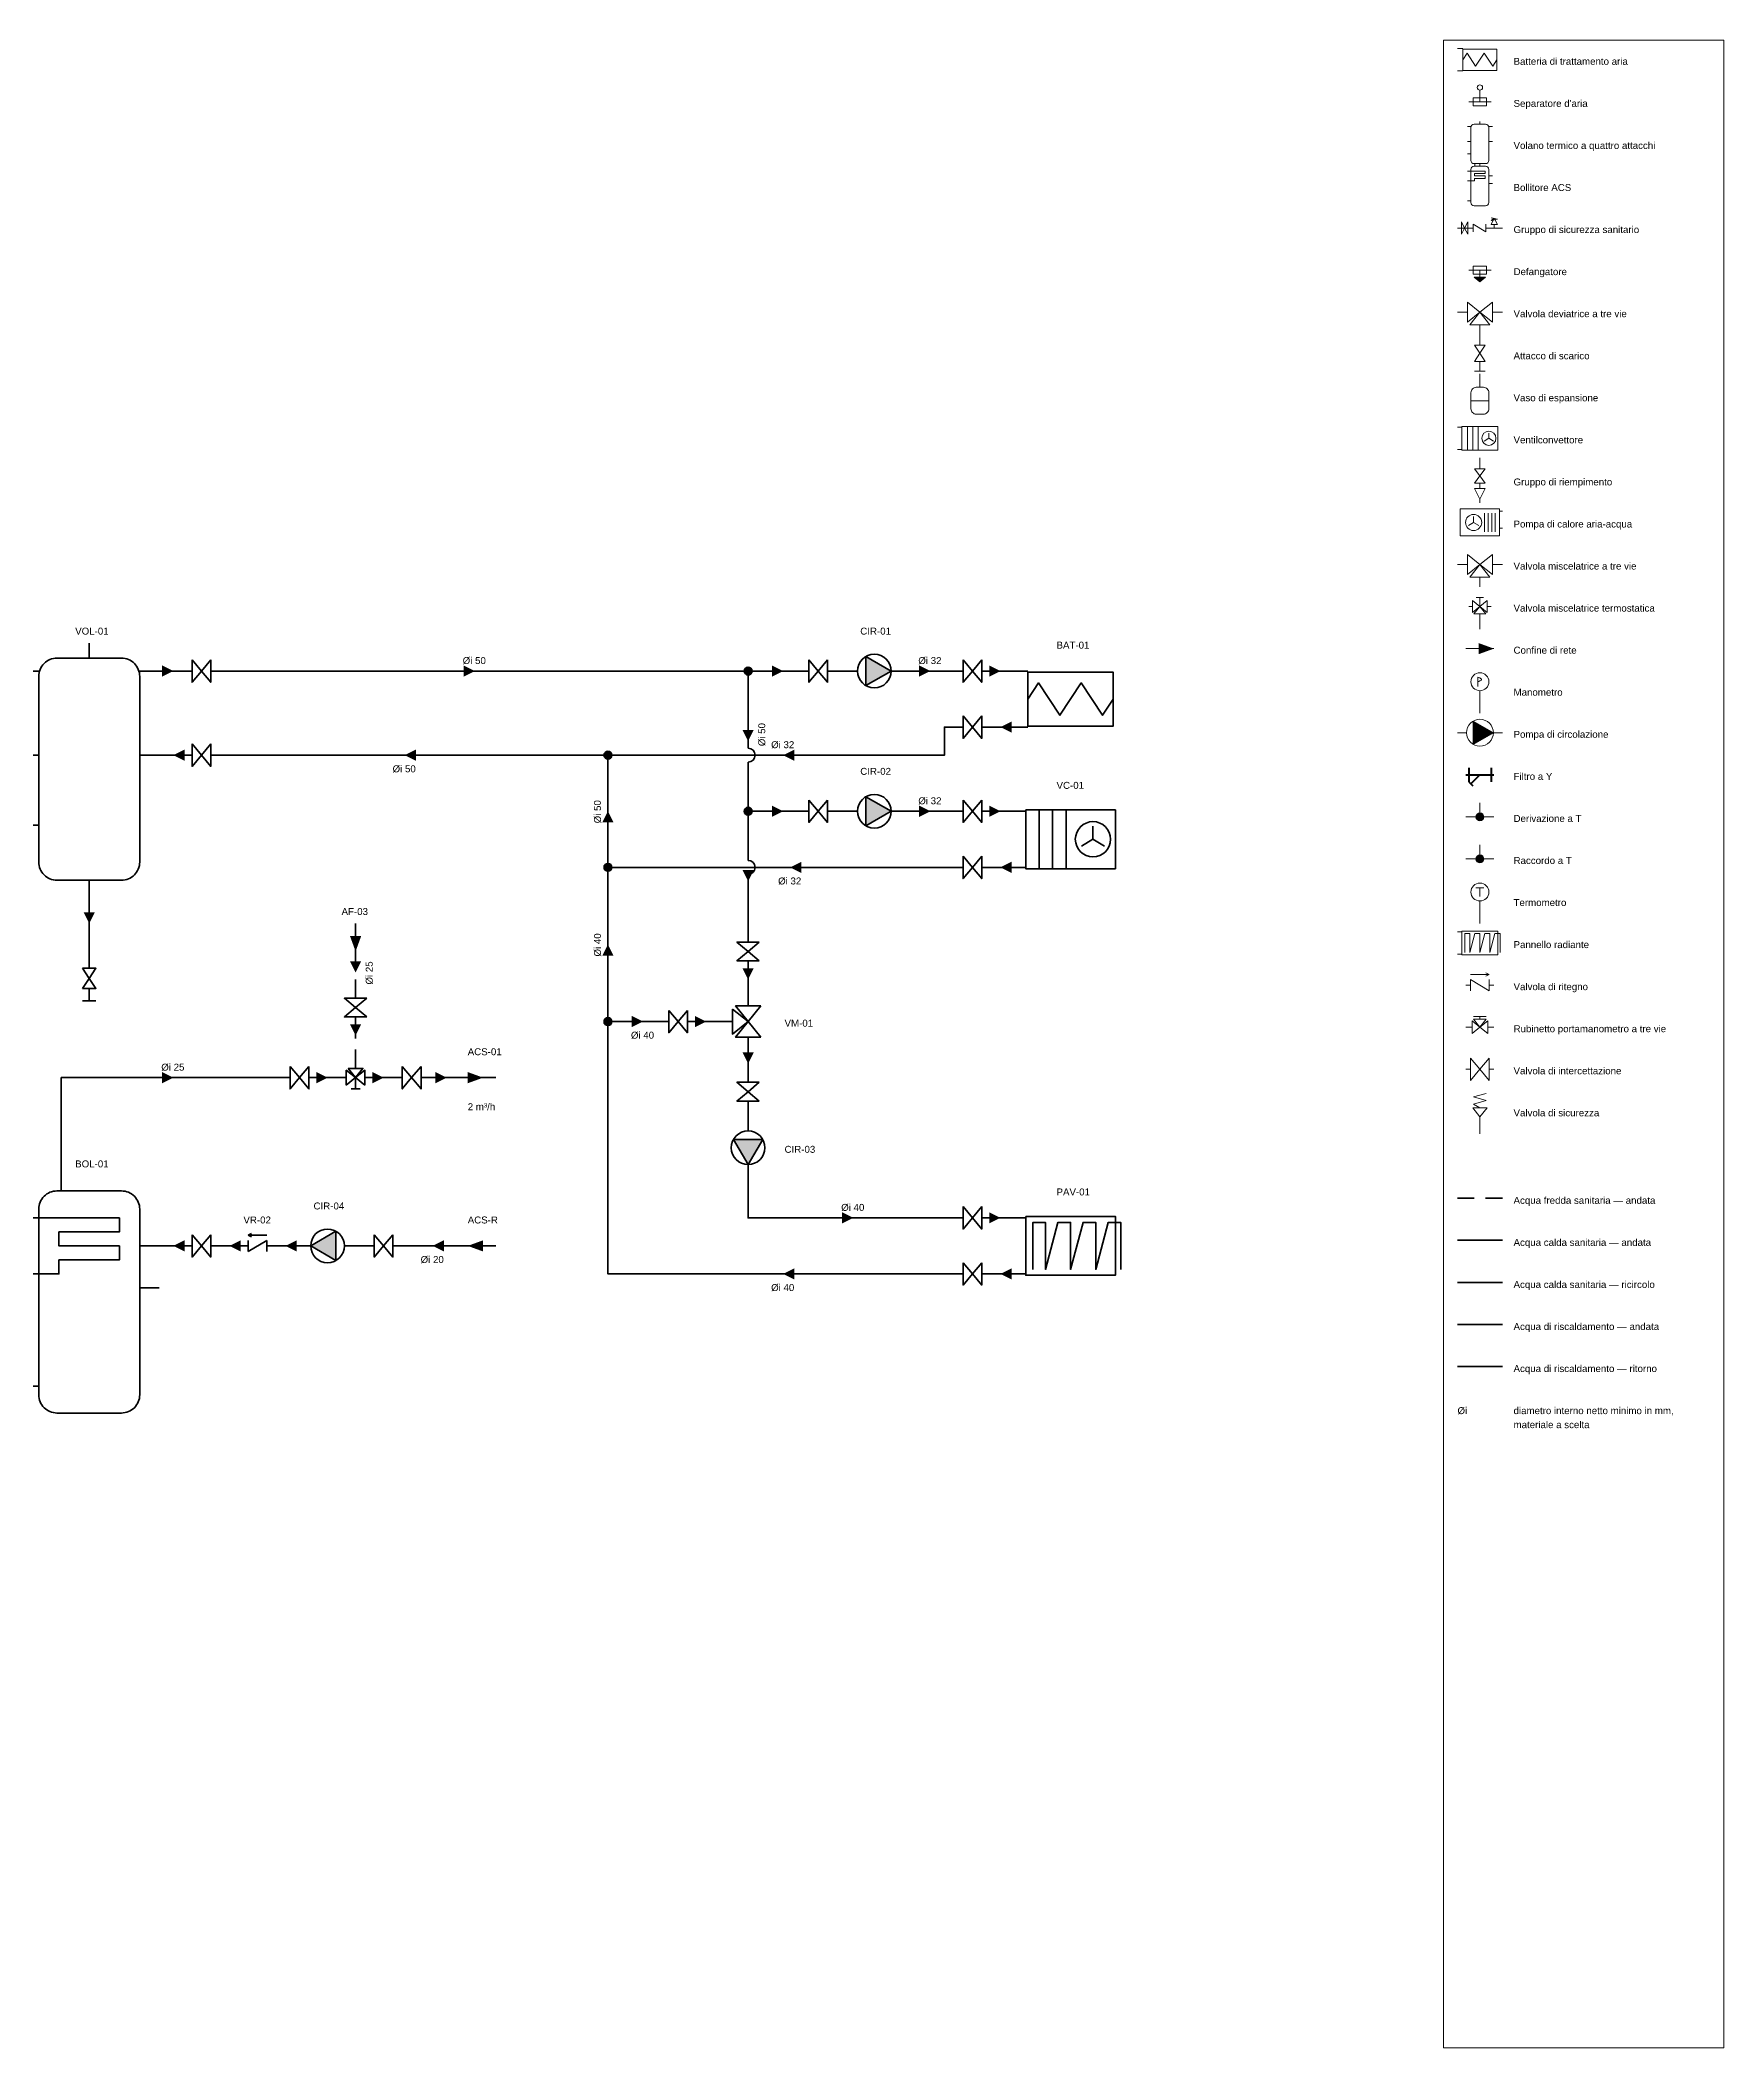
# Model space of a CAD drawing. Header units: millimetres. Extents: x 10 to 584, y 46 to 404.
# Drawn here: x 283.8 to 584, y 46 to 404 of the extents above; entities that cross this region are included whole.
import ezdxf

# ---------------------------------------------------------------- set-up
doc = ezdxf.new("R2010")
doc.units = ezdxf.units.MM
doc.linetypes.add('NOVEC_TRATTO_3_2', pattern=[5, 3, -2])
for name, color, linetype, lineweight in [('M-ANNO-DIAM', 7, 'Continuous', 18), ('M-ANNO-IDEN', 7, 'Continuous', 18), ('M-ANNO-LEGN', 7, 'Continuous', 18), ('M-DIAG-EQPM', 7, 'Continuous', 35)]:
    doc.layers.add(name, color=color, linetype=linetype, lineweight=lineweight)
for name, color, linetype, lineweight, true_color in [('M-HWTR-RETN', 142, 'Continuous', 35, 0x2471a3), ('M-HWTR-SPLY', 22, 'Continuous', 35, 0xc0392b), ('P-DOMW-CPIP', 161, 'NOVEC_TRATTO_3_2', 35, 0x5dade2), ('P-DOMW-HPIP', 30, 'Continuous', 35, 0xd68910), ('P-DOMW-RPIP', 123, 'Continuous', 35, 0x58d68d)]:
    doc.layers.add(name, color=color, linetype=linetype, lineweight=lineweight, true_color=true_color)
doc.styles.add('NOVEC_ARIAL', font='arial.ttf')

# ---------------------------------------------------------------- blocks, each defined once
blk = doc.blocks.new('NoveC_FlowArrow')
h = blk.add_hatch(color=0)
h.dxf.hatch_style = 1
h.paths.add_polyline_path([(0, 0), (-2, 1), (-2, -1)])
blk = doc.blocks.new('NoveC_MixingValveThermostatic')
at = {"color": 0, "linetype": 'Continuous', "lineweight": -2}
for p, q in [((1.7, -3), (3.3, -3)), ((2.5, -5), (2.5, -3)), ((0, -5), (0.85, -5)), ((2.5, -6.65), (2.5, -10)), ((4.15, -5), (5, -5))]:
    blk.add_line(p, q, dxfattribs=at)
for points in [[(0.85, -3.68), (0.85, -6.32), (2.5, -5)], [(1.18, -6.65), (3.82, -6.65), (2.5, -5)], [(4.15, -3.68), (4.15, -6.32), (2.5, -5)]]:
    blk.add_lwpolyline(points, close=True, dxfattribs=at)
blk = doc.blocks.new('NoveC_NetworkBoundary')
at = {"color": 0, "linetype": 'Continuous', "lineweight": -2}
blk.add_line((0, -2.5), (5, -2.5), dxfattribs=at)
blk = doc.blocks.new('NoveC_DhwCylinder')
at = {"color": 0, "linetype": 'Continuous', "lineweight": -2}
for p, q in [((7.5, 0), (7.5, -2.7)), ((25, -12.5), (21.5, -12.5)), ((25, -20), (21.5, -20)), ((0, -37.5), (3.5, -37.5))]:
    blk.add_line(p, q, dxfattribs=at)
blk.add_lwpolyline([(6.74, -2.7), (18.26, -2.7, -0.414214), (21.5, -5.94), (21.5, -39.06, -0.414214), (18.26, -42.3), (6.74, -42.3, -0.414214), (3.5, -39.06), (3.5, -5.94, -0.414214)], format="xyb", close=True, dxfattribs=at)
blk.add_lwpolyline([(0, -7.5), (7.1, -7.5), (17.9, -7.5), (17.9, -10), (7.1, -10), (7.1, -12.5), (17.9, -12.5), (17.9, -15), (7.1, -15), (7.1, -17.5), (0, -17.5)], dxfattribs=at)
blk = doc.blocks.new('NoveC_BufferFourPort')
at = {"color": 0, "linetype": 'Continuous', "lineweight": -2}
for p, q in [((12.5, 0), (12.5, -2.7)), ((0, -5), (3.5, -5)), ((25, -5), (21.5, -5)), ((0, -20), (3.5, -20)), ((25, -20), (21.5, -20)), ((0, -32.5), (3.5, -32.5)), ((12.5, -45), (12.5, -42.3))]:
    blk.add_line(p, q, dxfattribs=at)
blk.add_lwpolyline([(6.74, -2.7), (18.26, -2.7, -0.414214), (21.5, -5.94), (21.5, -39.06, -0.414214), (18.26, -42.3), (6.74, -42.3, -0.414214), (3.5, -39.06), (3.5, -5.94, -0.414214)], format="xyb", close=True, dxfattribs=at)
blk = doc.blocks.new('NoveC_DrainConnection')
at = {"color": 0, "linetype": 'Continuous', "lineweight": -2}
for p, q in [((2.5, 0), (2.5, -3)), ((2.5, -6.6), (2.5, -8.8)), ((1.3, -8.8), (3.7, -8.8))]:
    blk.add_line(p, q, dxfattribs=at)
for points in [[(1.3, -3), (3.7, -3), (2.5, -4.8)], [(1.3, -6.6), (3.7, -6.6), (2.5, -4.8)]]:
    blk.add_lwpolyline(points, close=True, dxfattribs=at)
blk = doc.blocks.new('NoveC_AhuCoil')
at = {"color": 0, "linetype": 'Continuous', "lineweight": -2}
for p, q in [((0, -2.5), (2.4, -2.5)), ((0, -12.5), (2.4, -12.5))]:
    blk.add_line(p, q, dxfattribs=at)
blk.add_lwpolyline([(2.4, -2.7), (17.6, -2.7), (17.6, -12.3), (2.4, -12.3)], close=True, dxfattribs=at)
blk.add_lwpolyline([(2.4, -7.5), (4.3, -4.62), (8.1, -10.38), (11.9, -4.62), (15.7, -10.38), (17.6, -7.5)], dxfattribs=at)
blk = doc.blocks.new('NoveC_FanCoil')
at = {"color": 0, "linetype": 'Continuous', "lineweight": -2}
for p, q in [((0, -2.5), (2, -2.5)), ((4.4, -2.25), (4.4, -12.75)), ((6.8, -2.25), (6.8, -12.75)), ((9.2, -2.25), (9.2, -12.75)), ((14, -7.5), (14, -5.1375)), ((14, -7.5), (11.9525, -8.697)), ((14, -7.5), (16.0475, -8.697)), ((0, -12.5), (2, -12.5))]:
    blk.add_line(p, q, dxfattribs=at)
blk.add_lwpolyline([(2, -2.25), (18, -2.25), (18, -12.75), (2, -12.75)], close=True, dxfattribs=at)
blk.add_circle((14, -7.5), 3.15, dxfattribs=at)
blk = doc.blocks.new('NoveC_UnderfloorPanel')
at = {"color": 0, "linetype": 'Continuous', "lineweight": -2}
for p, q in [((0, -2.5), (2, -2.5)), ((0, -12.5), (2, -12.5))]:
    blk.add_line(p, q, dxfattribs=at)
blk.add_lwpolyline([(2, -2.25), (18, -2.25), (18, -12.75), (2, -12.75)], close=True, dxfattribs=at)
blk.add_lwpolyline([(3.28, -11.7), (3.28, -3.3), (5.52, -3.3), (5.52, -11.7), (7.76, -3.3), (10, -3.3), (10, -11.7), (12.24, -3.3), (14.48, -3.3), (14.48, -11.7), (16.72, -3.3), (18.96, -3.3), (18.96, -11.7)], dxfattribs=at)
blk = doc.blocks.new('NoveC_TeeJunction')
at = {"linetype": 'Continuous', "lineweight": -2}
h = blk.add_hatch(color=0, dxfattribs=at)
h.dxf.hatch_style = 1
h.paths.add_polyline_path([(1.8, -2.5, 1), (3.2, -2.5, 1)])
at = {"color": 0, "linetype": 'Continuous', "lineweight": -2}
for p, q in [((2.5, 0), (2.5, -2.5)), ((0, -2.5), (5, -2.5))]:
    blk.add_line(p, q, dxfattribs=at)
blk.add_circle((2.5, -2.5), 0.7, dxfattribs=at)
blk = doc.blocks.new('NoveC_MixingValve3way')
at = {"color": 0, "linetype": 'Continuous', "lineweight": -2}
for p, q in [((0, -5), (2.2, -5)), ((7.8, -5), (10, -5)), ((5, -7.8), (5, -10))]:
    blk.add_line(p, q, dxfattribs=at)
for points in [[(2.2, -2.76), (2.2, -7.24), (5, -5)], [(7.8, -2.76), (7.8, -7.24), (5, -5)], [(2.76, -7.8), (7.24, -7.8), (5, -5)]]:
    blk.add_lwpolyline(points, close=True, dxfattribs=at)
blk = doc.blocks.new('NoveC_ValveIsolation')
at = {"color": 0, "linetype": 'Continuous', "lineweight": -2}
for p, q in [((0, -2.5), (0.8333, -2.5)), ((4.1667, -2.5), (5, -2.5))]:
    blk.add_line(p, q, dxfattribs=at)
for points in [[(0.8333, -0.5), (0.8333, -4.5), (2.5, -2.5)], [(4.1667, -0.5), (4.1667, -4.5), (2.5, -2.5)]]:
    blk.add_lwpolyline(points, close=True, dxfattribs=at)
blk = doc.blocks.new('NoveC_PumpCirculator')
at = {"linetype": 'Continuous', "lineweight": -2}
h = blk.add_hatch(color=0, dxfattribs=at)
h.dxf.hatch_style = 1
h.paths.add_polyline_path([(3.5, -2.402), (3.5, -7.598), (8, -5)])
at = {"color": 0, "linetype": 'Continuous', "lineweight": -2}
for p, q in [((0, -5), (2, -5)), ((8, -5), (10, -5))]:
    blk.add_line(p, q, dxfattribs=at)
blk.add_lwpolyline([(3.5, -2.402), (3.5, -7.598), (8, -5)], close=True, dxfattribs=at)
blk.add_circle((5, -5), 3, dxfattribs=at)
blk = doc.blocks.new('NoveC_ValveCheck')
at = {"color": 0, "linetype": 'Continuous', "lineweight": -2}
for p, q in [((0, -2.5), (0.85, -2.5)), ((0.85, -0.6), (4.15, -0.6)), ((0.85, -1.51), (0.85, -3.49)), ((0.85, -1.51), (4.15, -3.49)), ((4.15, -0.6), (3.55, -0.3)), ((4.15, -0.6), (3.55, -0.9)), ((4.15, -1.51), (4.15, -3.49)), ((4.15, -2.5), (5, -2.5))]:
    blk.add_line(p, q, dxfattribs=at)
blk = doc.blocks.new('NoveC_AirSeparator')
at = {"color": 0, "linetype": 'Continuous', "lineweight": -2}
for p, q in [((2.5, -5), (2.5, -2.4)), ((0, -5), (5, -5))]:
    blk.add_line(p, q, dxfattribs=at)
blk.add_lwpolyline([(1, -4.1), (4, -4.1), (4, -5.9), (1, -5.9)], close=True, dxfattribs=at)
blk.add_circle((2.5, -1.8), 0.6, dxfattribs=at)
blk = doc.blocks.new('NoveC_DhwSafetyGroup')
at = {"color": 0, "linetype": 'Continuous', "lineweight": -2}
for p, q in [((0, -2.5), (3.5, -2.5)), ((3.5, -1.66), (3.5, -3.34)), ((3.5, -1.66), (6.3, -3.34)), ((6.3, -1.66), (6.3, -3.34)), ((6.3, -2.5), (10, -2.5)), ((8.2, -2.5), (8.2, -1.7))]:
    blk.add_line(p, q, dxfattribs=at)
for points in [[(0.9, -1.1), (0.9, -3.9), (1.6, -2.5)], [(2.3, -1.1), (2.3, -3.9), (1.6, -2.5)], [(7.5, -1.7), (8.9, -1.7), (8.2, -0.3)]]:
    blk.add_lwpolyline(points, close=True, dxfattribs=at)
blk.add_lwpolyline([(8.2, -0.3), (7.5, -0.8), (8.9, -0.5), (7.5, -0.2)], dxfattribs=at)
blk = doc.blocks.new('NoveC_DirtSeparator')
at = {"linetype": 'Continuous', "lineweight": -2}
h = blk.add_hatch(color=0, dxfattribs=at)
h.dxf.hatch_style = 1
h.paths.add_polyline_path([(1.25, -6.6), (3.75, -6.6), (2.5, -7.6)])
at = {"color": 0, "linetype": 'Continuous', "lineweight": -2}
for p, q in [((0, -5), (5, -5)), ((2.5, -5), (2.5, -7.6))]:
    blk.add_line(p, q, dxfattribs=at)
for points in [[(1, -4.1), (4, -4.1), (4, -5.9), (1, -5.9)], [(1.25, -6.6), (3.75, -6.6), (2.5, -7.6)]]:
    blk.add_lwpolyline(points, close=True, dxfattribs=at)
blk = doc.blocks.new('NoveC_DivertingValve3way')
at = {"color": 0, "linetype": 'Continuous', "lineweight": -2}
for p, q in [((0, -5), (2.2, -5)), ((5, -7.8), (5, -10)), ((7.8, -5), (10, -5))]:
    blk.add_line(p, q, dxfattribs=at)
for points in [[(2.2, -2.76), (2.2, -7.24), (5, -5)], [(7.8, -2.76), (7.8, -7.24), (5, -5)], [(2.76, -7.8), (7.24, -7.8), (5, -5)]]:
    blk.add_lwpolyline(points, close=True, dxfattribs=at)
blk = doc.blocks.new('NoveC_ExpansionConnection')
at = {"color": 0, "linetype": 'Continuous', "lineweight": -2}
for p, q in [((2.5, 0), (2.5, -3)), ((0.5, -6), (4.5, -6))]:
    blk.add_line(p, q, dxfattribs=at)
blk.add_lwpolyline([(1.7, -3), (3.3, -3, -0.414214), (4.5, -4.2), (4.5, -7.8, -0.414214), (3.3, -9), (1.7, -9, -0.414214), (0.5, -7.8), (0.5, -4.2, -0.414214)], format="xyb", close=True, dxfattribs=at)
blk = doc.blocks.new('NoveC_FillingUnit')
at = {"color": 0, "linetype": 'Continuous', "lineweight": -2}
for p, q in [((2.5, 0), (2.5, -2.4)), ((2.5, -5.6), (2.5, -6.8)), ((2.5, -9.2), (2.5, -10))]:
    blk.add_line(p, q, dxfattribs=at)
for points in [[(1.3, -2.4), (3.7, -2.4), (2.5, -4)], [(1.3, -5.6), (3.7, -5.6), (2.5, -4)], [(1.3, -6.8), (3.7, -6.8), (2.5, -9.2)]]:
    blk.add_lwpolyline(points, close=True, dxfattribs=at)
blk = doc.blocks.new('NoveC_HeatPumpAirWater')
at = {"color": 0, "linetype": 'Continuous', "lineweight": -2}
for p, q in [((14.368, -15), (9.688, -17.736)), ((14.368, -15), (14.368, -9.6)), ((14.368, -15), (19.048, -17.736)), ((24.224, -6.6), (24.224, -23.4)), ((27.392, -6.6), (27.392, -23.4)), ((30.56, -6.6), (30.56, -23.4)), ((33.728, -6.6), (33.728, -23.4)), ((40, -5), (37.6, -5)), ((40, -20), (37.6, -20))]:
    blk.add_line(p, q, dxfattribs=at)
blk.add_lwpolyline([(2.4, -3), (37.6, -3), (37.6, -27), (2.4, -27)], close=True, dxfattribs=at)
blk.add_circle((14.368, -15), 7.2, dxfattribs=at)
blk = doc.blocks.new('NoveC_PressureGauge')
at = {"color": 0, "linetype": 'Continuous', "lineweight": -2}
blk.add_line((2.5, -10), (2.5, -5), dxfattribs=at)
blk.add_circle((2.5, -3), 2, dxfattribs=at)
blk = doc.blocks.new('NoveC_PressureGauge_Lettera')
at = {"color": 0, "linetype": 'Continuous', "lineweight": -2}
blk.add_line((-0.5, 1), (-0.5, -1.1), dxfattribs=at)
blk.add_lwpolyline([(-0.5, 1), (-0.24, 0.92), (-0.03, 0.83), (0.14, 0.75), (0.26, 0.67), (0.33, 0.58), (0.35, 0.5), (0.33, 0.42), (0.26, 0.33), (0.14, 0.25), (-0.03, 0.17), (-0.24, 0.08), (-0.5, 0)], dxfattribs=at)
blk = doc.blocks.new('NoveC_Strainer')
at = {"color": 0, "linetype": 'Continuous', "lineweight": -2}
for p, q in [((0, -2.5), (5, -2.5)), ((0.5, -1.25), (0.5, -3.75)), ((2.5, -2.5), (0.9, -4.1)), ((4.5, -1.25), (4.5, -3.75)), ((0.5464, -3.7464), (1.2536, -4.4536))]:
    blk.add_line(p, q, dxfattribs=at)
blk = doc.blocks.new('NoveC_TeeBranch')
at = {"linetype": 'Continuous', "lineweight": -2}
h = blk.add_hatch(color=0, dxfattribs=at)
h.dxf.hatch_style = 1
h.paths.add_polyline_path([(1.8, -2.5, 1), (3.2, -2.5, 1)])
at = {"color": 0, "linetype": 'Continuous', "lineweight": -2}
for p, q in [((2.5, 0), (2.5, -2.5)), ((0, -2.5), (5, -2.5))]:
    blk.add_line(p, q, dxfattribs=at)
blk.add_circle((2.5, -2.5), 0.7, dxfattribs=at)
blk = doc.blocks.new('NoveC_Thermometer')
at = {"color": 0, "linetype": 'Continuous', "lineweight": -2}
blk.add_line((2.5, -10), (2.5, -5), dxfattribs=at)
blk.add_circle((2.5, -3), 2, dxfattribs=at)
blk = doc.blocks.new('NoveC_Thermometer_Lettera')
at = {"color": 0, "linetype": 'Continuous', "lineweight": -2}
for p, q in [((-0.9, 0.9), (0.9, 0.9)), ((0, 0.9), (0, -1))]:
    blk.add_line(p, q, dxfattribs=at)
blk = doc.blocks.new('NoveC_ValveGaugeCock3way')
at = {"color": 0, "linetype": 'Continuous', "lineweight": -2}
for p, q in [((0, -2.5), (1.1, -2.5)), ((1.38, -0.6), (3.62, -0.6)), ((2.5, -1.1), (2.5, -0.6)), ((3.9, -2.5), (5, -2.5))]:
    blk.add_line(p, q, dxfattribs=at)
for points in [[(1.1, -1.38), (1.1, -3.62), (2.5, -2.5)], [(1.38, -1.1), (3.62, -1.1), (2.5, -2.5)], [(3.9, -1.38), (3.9, -3.62), (2.5, -2.5)]]:
    blk.add_lwpolyline(points, close=True, dxfattribs=at)
blk = doc.blocks.new('NoveC_ValveSafety')
at = {"color": 0, "linetype": 'Continuous', "lineweight": -2}
blk.add_line((2.5, -10), (2.5, -6.2), dxfattribs=at)
blk.add_lwpolyline([(0.9, -4.2), (4.1, -4.2), (2.5, -6.2)], close=True, dxfattribs=at)
blk.add_lwpolyline([(2.5, -4.2), (1.1, -3.4), (3.9, -2.6), (1.1, -1.8), (3.9, -1)], dxfattribs=at)

msp = doc.modelspace()

# ---------------------------------------------------------------- linework, layer by layer
at = {"layer": 'M-ANNO-LEGN', "color": 161, "linetype": 'NOVEC_TRATTO_3_2', "lineweight": 35, "true_color": 0x5dade2}
msp.add_line((536.5, 197.5), (544.5, 197.5), dxfattribs=at)
at = {"layer": 'M-ANNO-LEGN', "color": 30, "linetype": 'Continuous', "lineweight": 35, "true_color": 0xd68910}
msp.add_line((536.5, 190), (544.5, 190), dxfattribs=at)
at = {"layer": 'M-ANNO-LEGN', "color": 123, "linetype": 'Continuous', "lineweight": 35, "true_color": 0x58d68d}
msp.add_line((536.5, 182.5), (544.5, 182.5), dxfattribs=at)
at = {"layer": 'M-ANNO-LEGN', "color": 22, "linetype": 'Continuous', "lineweight": 35, "true_color": 0xc0392b}
msp.add_line((536.5, 175), (544.5, 175), dxfattribs=at)
at = {"layer": 'M-ANNO-LEGN', "color": 142, "linetype": 'Continuous', "lineweight": 35, "true_color": 0x2471a3}
msp.add_line((536.5, 167.5), (544.5, 167.5), dxfattribs=at)
at = {"layer": 'M-ANNO-LEGN'}
msp.add_lwpolyline([(534, 404), (584, 404), (584, 46), (534, 46)], close=True, dxfattribs=at)
at = {"layer": 'M-HWTR-RETN', "flags": 128}
for points in [[(447.5, 281.5), (445, 281.5), (445, 276.5), (387.5, 276.5)], [(457.5, 281.5), (452.5, 281.5)], [(310, 276.5), (305, 276.5)], [(382.5, 276.5), (315, 276.5)], [(385, 259), (385, 274)], [(447.5, 256.5), (387.5, 256.5)], [(457.5, 256.5), (452.5, 256.5)], [(385, 231.5), (385, 254)], [(447.5, 184), (385, 184), (385, 226.5)], [(387.5, 229), (395, 229)], [(400, 229), (405, 229)], [(457.5, 184), (452.5, 184)]]:
    msp.add_lwpolyline(points, dxfattribs=at)
at = {"layer": 'M-HWTR-SPLY', "flags": 128}
for points in [[(305, 291.5), (310, 291.5)], [(315, 291.5), (407.5, 291.5)], [(412.5, 291.5), (420, 291.5)], [(425, 291.5), (427.5, 291.5)], [(437.5, 291.5), (447.5, 291.5)], [(452.5, 291.5), (457.5, 291.5)], [(410, 289), (410, 277.75)], [(410, 275.25), (410, 269)], [(412.5, 266.5), (420, 266.5)], [(425, 266.5), (427.5, 266.5)], [(437.5, 266.5), (447.5, 266.5)], [(452.5, 266.5), (457.5, 266.5)], [(410, 264), (410, 257.75)], [(410, 255.25), (410, 244)], [(292.5, 251.5), (292.5, 241.5)], [(410, 239), (410, 234)], [(410, 224), (410, 219)], [(410, 214), (410, 211.5)], [(410, 201.5), (410, 194), (447.5, 194)], [(452.5, 194), (457.5, 194)]]:
    msp.add_lwpolyline(points, dxfattribs=at)
at = {"layer": 'M-HWTR-SPLY', "linetype": 'Continuous'}
for centre in [(410, 276.5), (410, 256.5)]:
    msp.add_arc(centre, 1.25, 270, 90, dxfattribs=at)
at = {"layer": 'P-DOMW-CPIP', "flags": 128}
for points in [[(340, 241.5), (340, 234)], [(340, 229), (340, 224)]]:
    msp.add_lwpolyline(points, dxfattribs=at)
at = {"layer": 'P-DOMW-HPIP', "flags": 128}
for points in [[(287.5, 201.5), (287.5, 219), (327.5, 219)], [(332.5, 219), (337.5, 219)], [(342.5, 219), (347.5, 219)], [(352.5, 219), (360, 219)]]:
    msp.add_lwpolyline(points, dxfattribs=at)
at = {"layer": 'P-DOMW-RPIP', "flags": 128}
for points in [[(305, 189), (310, 189)], [(315, 189), (320, 189)], [(325, 189), (330, 189)], [(340, 189), (342.5, 189)], [(347.5, 189), (360, 189)]]:
    msp.add_lwpolyline(points, dxfattribs=at)

# ---------------------------------------------------------------- block references
at = {"layer": 'M-ANNO-LEGN', "lineweight": 18}
for name, p, xscale, yscale in [('NoveC_AhuCoil', (536.5, 403.5), 0.4, 0.4), ('NoveC_AirSeparator', (538.5, 397), 0.8, 0.8), ('NoveC_BufferFourPort', (538.278, 389.5), 0.17777777777777778, 0.17777777777777778), ('NoveC_DhwCylinder', (538.278, 382), 0.17777777777777778, 0.17777777777777778), ('NoveC_DhwSafetyGroup', (536.5, 372.5), 0.8, 0.8), ('NoveC_DirtSeparator', (538.5, 367), 0.8, 0.8), ('NoveC_DivertingValve3way', (536.5, 359.5), 0.8, 0.8), ('NoveC_DrainConnection', (538.5, 352), 0.8, 0.8), ('NoveC_ExpansionConnection', (538.5, 344.5), 0.8, 0.8), ('NoveC_FanCoil', (536.5, 336), 0.4, 0.4), ('NoveC_FillingUnit', (538.5, 329.5), 0.8, 0.8), ('NoveC_HeatPumpAirWater', (536.5, 321), 0.2, 0.2), ('NoveC_MixingValve3way', (536.5, 314.5), 0.8, 0.8), ('NoveC_MixingValveThermostatic', (538.5, 307), 0.8, 0.8), ('NoveC_PressureGauge', (538.5, 292), 0.8, 0.8), ('NoveC_PressureGauge_Lettera', (540.5, 289.6), 0.8, 0.8), ('NoveC_PumpCirculator', (536.5, 284.5), 0.8, 0.8), ('NoveC_Thermometer', (538.5, 254.5), 0.8, 0.8), ('NoveC_Thermometer_Lettera', (540.5, 252.1), 0.8, 0.8), ('NoveC_UnderfloorPanel', (536.5, 246), 0.4, 0.4), ('NoveC_ValveSafety', (538.5, 217), 0.8, 0.8)]:
    msp.add_blockref(name, p, dxfattribs=dict(at, xscale=xscale, yscale=yscale))
for name, p in [('NoveC_NetworkBoundary', (538, 298)), ('NoveC_TeeBranch', (538, 268)), ('NoveC_TeeJunction', (538, 260.5)), ('NoveC_ValveCheck', (538, 238)), ('NoveC_ValveGaugeCock3way', (538, 230.5)), ('NoveC_ValveIsolation', (538, 223))]:
    msp.add_blockref(name, p, dxfattribs=at)
at = {"layer": 'M-ANNO-LEGN', "lineweight": 50}
msp.add_blockref('NoveC_Strainer', (538, 275.5), dxfattribs=at)
at = {"layer": 'M-DIAG-EQPM'}
for name, p in [('NoveC_BufferFourPort', (280, 296.5)), ('NoveC_PumpCirculator', (427.5, 296.5)), ('NoveC_ValveIsolation', (310, 294)), ('NoveC_ValveIsolation', (420, 294)), ('NoveC_ValveIsolation', (447.5, 294)), ('NoveC_AhuCoil', (457.5, 294)), ('NoveC_ValveIsolation', (447.5, 284)), ('NoveC_ValveIsolation', (310, 279)), ('NoveC_ValveIsolation', (420, 269)), ('NoveC_PumpCirculator', (427.5, 271.5)), ('NoveC_ValveIsolation', (447.5, 269)), ('NoveC_FanCoil', (457.5, 269)), ('NoveC_ValveIsolation', (447.5, 259)), ('NoveC_DrainConnection', (290, 241.5)), ('NoveC_ValveIsolation', (395, 231.5)), ('NoveC_ValveIsolation', (327.5, 221.5)), ('NoveC_ValveIsolation', (347.5, 221.5)), ('NoveC_DhwCylinder', (280, 201.5)), ('NoveC_ValveIsolation', (447.5, 196.5)), ('NoveC_UnderfloorPanel', (457.5, 196.5)), ('NoveC_ValveIsolation', (310, 191.5)), ('NoveC_ValveIsolation', (342.5, 191.5)), ('NoveC_ValveIsolation', (447.5, 186.5))]:
    msp.add_blockref(name, p, dxfattribs=at)
for name, p, xscale in [('NoveC_FlowArrow', (543, 295.5), 1.375), ('NoveC_FlowArrow', (362.75, 219), 1.375), ('NoveC_NetworkBoundary', (365, 221.5), -1), ('NoveC_ValveCheck', (325, 191.5), -1), ('NoveC_PumpCirculator', (340, 194), -1), ('NoveC_NetworkBoundary', (365, 191.5), -1)]:
    msp.add_blockref(name, p, dxfattribs=dict(at, xscale=xscale))
for name, p, rotation in [('NoveC_TeeJunction', (412.5, 289), 180), ('NoveC_TeeJunction', (387.5, 274), 180), ('NoveC_TeeJunction', (412.5, 269), 270), ('NoveC_TeeJunction', (387.5, 259), 270), ('NoveC_NetworkBoundary', (342.5, 246.5), 270), ('NoveC_ValveIsolation', (412.5, 244), 270), ('NoveC_ValveIsolation', (342.5, 234), 270), ('NoveC_MixingValve3way', (415, 234), 270), ('NoveC_TeeJunction', (387.5, 231.5), 270), ('NoveC_ValveIsolation', (412.5, 219), 270), ('NoveC_PumpCirculator', (415, 211.5), 270)]:
    msp.add_blockref(name, p, dxfattribs=dict(at, rotation=rotation))
for name, p, xscale, rotation in [('NoveC_FlowArrow', (340, 241.5), 1.375, 270), ('NoveC_MixingValveThermostatic', (337.5, 214), -1, 180), ('NoveC_FlowArrow', (360, 189), 1.375, 180)]:
    msp.add_blockref(name, p, dxfattribs=dict(at, xscale=xscale, rotation=rotation))
at = {"layer": 'M-HWTR-RETN'}
for p, rotation in [((455, 281.5), 180), ((307.5, 276.5), 180), ((348.75, 276.5), 180), ((416.25, 276.5), 180), ((385, 266.5), 90), ((417.5, 256.5), 180), ((455, 256.5), 180), ((385, 242.75), 90), ((416.25, 184), 180), ((455, 184), 180)]:
    msp.add_blockref('NoveC_FlowArrow', p, dxfattribs=dict(at, rotation=rotation))
for p in [(391.25, 229), (402.5, 229)]:
    msp.add_blockref('NoveC_FlowArrow', p, dxfattribs=at)
at = {"layer": 'M-HWTR-SPLY'}
for p in [(307.5, 291.5), (361.25, 291.5), (416.25, 291.5), (442.5, 291.5), (455, 291.5), (416.25, 266.5), (442.5, 266.5), (455, 266.5), (428.75, 194), (455, 194)]:
    msp.add_blockref('NoveC_FlowArrow', p, dxfattribs=at)
at = {"layer": 'M-HWTR-SPLY', "rotation": 270}
for p in [(410, 279), (410, 254), (292.5, 246.5), (410, 236.5), (410, 221.5)]:
    msp.add_blockref('NoveC_FlowArrow', p, dxfattribs=at)
at = {"layer": 'P-DOMW-CPIP', "rotation": 270}
for p in [(340, 237.75), (340, 226.5)]:
    msp.add_blockref('NoveC_FlowArrow', p, dxfattribs=at)
at = {"layer": 'P-DOMW-HPIP'}
for p in [(307.5, 219), (335, 219), (345, 219), (356.25, 219)]:
    msp.add_blockref('NoveC_FlowArrow', p, dxfattribs=at)
at = {"layer": 'P-DOMW-RPIP', "rotation": 180}
for p in [(307.5, 189), (317.5, 189), (327.5, 189), (353.75, 189)]:
    msp.add_blockref('NoveC_FlowArrow', p, dxfattribs=at)

# ---------------------------------------------------------------- texts
at = {"layer": 'M-ANNO-DIAM', "style": 'NOVEC_ARIAL'}
for s, p in [('Øi 50', (359.099, 292.75)), ('Øi 32', (440.349, 292.75)), ('Øi 32', (414.099, 277.75)), ('Øi 50', (346.599, 273.45)), ('Øi 32', (440.349, 267.75)), ('Øi 32', (415.349, 253.45)), ('Øi 40', (389.099, 225.95)), ('Øi 25', (305.349, 220.25)), ('Øi 40', (426.599, 195.25)), ('Øi 20', (351.599, 185.95)), ('Øi 40', (414.099, 180.95))]:
    msp.add_text(s, height=1.2384, dxfattribs=at).set_placement(p)
for s, p in [('Øi 50', (413.05, 278.099)), ('Øi 50', (383.75, 264.349)), ('Øi 40', (383.75, 240.599)), ('Øi 25', (343.05, 235.599))]:
    msp.add_text(s, height=1.2384, rotation=90, dxfattribs=at).set_placement(p)
at = {"layer": 'M-ANNO-IDEN', "style": 'NOVEC_ARIAL'}
for s, p in [('VOL-01', (290, 298)), ('CIR-01', (430, 298)), ('BAT-01', (465, 295.5)), ('CIR-02', (430, 273)), ('VC-01', (465, 270.5)), ('AF-03', (337.5, 248)), ('VM-01', (416.5, 228.1)), ('ACS-01', (360, 223)), ('2 m³/h', (360, 213.2)), ('BOL-01', (290, 203)), ('CIR-03', (416.5, 205.6)), ('PAV-01', (465, 198)), ('VR-02', (320, 193)), ('CIR-04', (332.5, 195.5)), ('ACS-R', (360, 193))]:
    msp.add_text(s, height=1.2384, dxfattribs=at).set_placement(p)
at = {"layer": 'M-ANNO-LEGN', "style": 'NOVEC_ARIAL'}
for s, p in [('Batteria di trattamento aria', (546.5, 399.6)), ("Separatore d'aria", (546.5, 392.1)), ('Volano termico a quattro attacchi', (546.5, 384.6)), ('Bollitore ACS', (546.5, 377.1)), ('Gruppo di sicurezza sanitario', (546.5, 369.6)), ('Defangatore', (546.5, 362.1)), ('Valvola deviatrice a tre vie', (546.5, 354.6)), ('Attacco di scarico', (546.5, 347.1)), ('Vaso di espansione', (546.5, 339.6)), ('Ventilconvettore', (546.5, 332.1)), ('Gruppo di riempimento', (546.5, 324.6)), ('Pompa di calore aria-acqua', (546.5, 317.1)), ('Valvola miscelatrice a tre vie', (546.5, 309.6)), ('Valvola miscelatrice termostatica', (546.5, 302.1)), ('Confine di rete', (546.5, 294.6)), ('Manometro', (546.5, 287.1)), ('Pompa di circolazione', (546.5, 279.6)), ('Filtro a Y', (546.5, 272.1)), ('Derivazione a T', (546.5, 264.6)), ('Raccordo a T', (546.5, 257.1)), ('Termometro', (546.5, 249.6)), ('Pannello radiante', (546.5, 242.1)), ('Valvola di ritegno', (546.5, 234.6)), ('Rubinetto portamanometro a tre vie', (546.5, 227.1)), ('Valvola di intercettazione', (546.5, 219.6)), ('Valvola di sicurezza', (546.5, 212.1)), ('Acqua fredda sanitaria — andata', (546.5, 196.5)), ('Acqua calda sanitaria — andata', (546.5, 189)), ('Acqua calda sanitaria — ricircolo', (546.5, 181.5)), ('Acqua di riscaldamento — andata', (546.5, 174)), ('Acqua di riscaldamento — ritorno', (546.5, 166.5)), ('Øi', (536.5, 159)), ('diametro interno netto minimo in mm,', (546.5, 159)), ('materiale a scelta', (546.5, 156.5))]:
    msp.add_text(s, height=1.2384, dxfattribs=at).set_placement(p)

doc.saveas('drawing.dxf')
